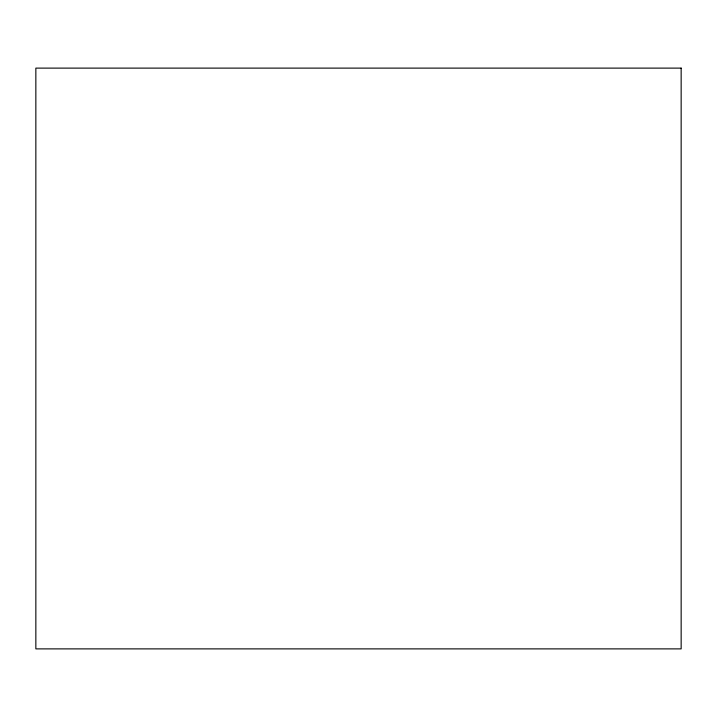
<?xml version="1.0" encoding="UTF-8"?>
<svg xmlns="http://www.w3.org/2000/svg" width="717" height="717" viewBox="0 0 717 717"><rect width="100%" height="100%" fill="white"/><g stroke="black" fill="none" stroke-linecap="round" stroke-linejoin="round"><path stroke-width="1.08" d="M681.15 68.115L35.85 68.115L35.85 648.885L681.15 648.885L681.15 68.115"/></g></svg>
